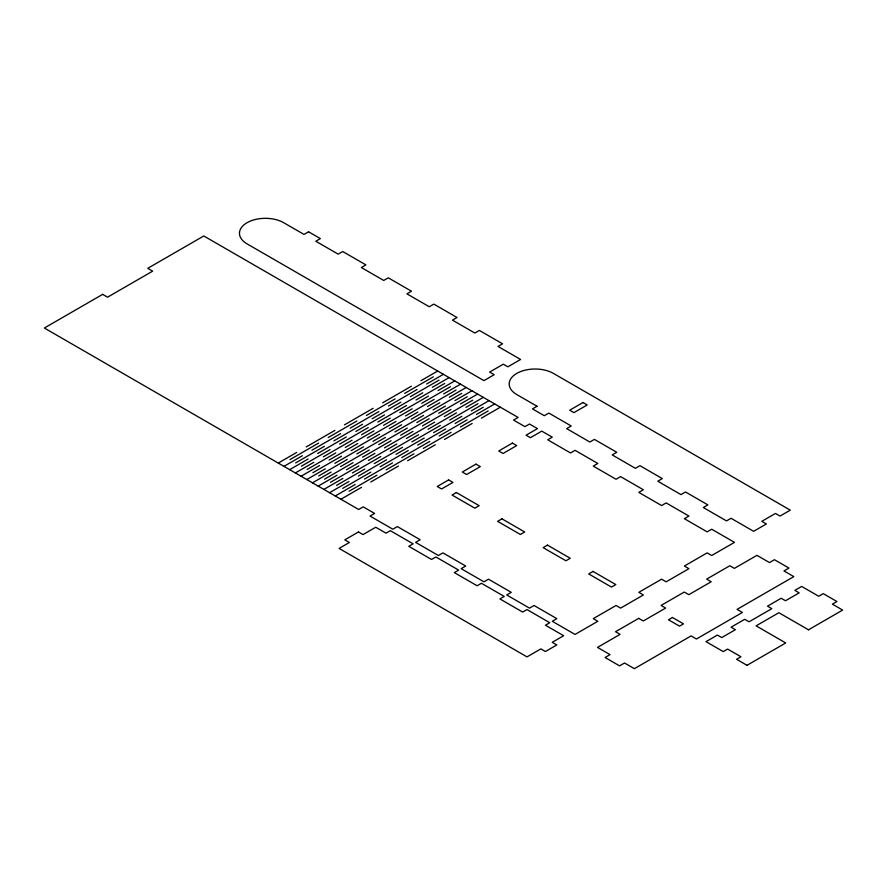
<?xml version="1.0" encoding="UTF-8"?>
<svg xmlns="http://www.w3.org/2000/svg" width="887" height="887" viewBox="0 0 887 887"><rect width="100%" height="100%" fill="white"/><g stroke="black" fill="none" stroke-linecap="round" stroke-linejoin="round"><path stroke-width="1.33" d="M278.263 463.069L296.679 452.437M306.237 446.915L334.909 430.372M344.466 424.851L373.139 408.297M382.696 402.776L411.368 386.222M420.926 380.711L437.701 371.021M289.982 459.599L318.655 443.045M328.201 437.535L356.873 420.981M366.431 415.46L395.103 398.906M404.66 393.385L433.333 376.831M283.962 466.362L302.389 455.73M311.947 450.208L340.619 433.654M350.177 428.144L378.849 411.59M388.406 406.069L417.067 389.515M426.625 384.004L443.4 374.314M295.681 462.892L324.354 446.338M333.911 440.828L362.583 424.274M372.141 418.753L400.813 402.199M410.371 396.677L439.032 380.135M289.672 469.655L308.099 459.022M317.657 453.501L346.318 436.947M355.875 431.437L384.548 414.883M394.105 409.362L422.777 392.808M432.324 387.297L449.099 377.607M301.403 466.185L330.064 449.631M339.621 444.11L368.282 427.567M377.84 422.046L406.512 405.492M416.058 399.982L444.731 383.428M295.371 472.948L313.81 462.304M323.367 456.794L352.028 440.24M361.586 434.73L390.247 418.176M399.804 412.655L428.465 396.112M438.023 390.59L454.809 380.9M307.124 469.456L335.785 452.913M345.331 447.403L373.992 430.849M383.539 425.339L412.2 408.796M421.746 403.286L450.408 386.732M301.07 476.241L319.542 465.575M329.099 460.065L357.749 443.522M367.296 438.012L395.946 421.469M405.492 415.959L434.142 399.416M443.688 393.906L460.508 384.193M312.878 472.716L341.517 456.184M351.064 450.674L379.691 434.142M389.238 428.632L417.877 412.1M427.423 406.59L456.062 390.058M306.78 479.534L325.307 468.835M334.842 463.336L363.47 446.804M373.006 441.294L401.634 424.773M411.169 419.263L439.797 402.742M449.332 397.232L466.218 387.486M318.677 475.964L347.272 459.444M356.807 453.944L385.401 437.435M394.937 431.925L423.542 415.415M433.067 409.916L461.672 393.407M312.479 482.827L331.106 472.072M340.63 466.573L369.214 450.075M378.738 444.575L407.31 428.077M416.835 422.578L445.418 406.08M454.942 400.58L471.917 390.779M324.52 479.168L353.059 462.692M362.572 457.193L391.112 440.717M400.625 435.229L429.175 418.753M438.688 413.253L467.227 396.777M318.178 486.12L336.971 475.277M346.473 469.788L374.968 453.335M384.47 447.846L412.976 431.392M422.478 425.904L450.984 409.45M460.475 403.962L477.616 394.072M330.463 482.317L358.902 465.897M368.382 460.42L396.833 443.999M406.313 438.522L434.763 422.101M444.243 416.624L472.693 400.203M323.877 489.413L342.914 478.426M352.372 472.959L380.767 456.572M390.225 451.106L418.62 434.719M428.077 429.253L456.472 412.854M465.93 407.399L483.315 397.365M336.506 485.411L364.812 469.068M374.247 463.613L402.554 447.281M411.989 441.826L440.296 425.483M449.731 420.039L478.038 403.696M329.565 492.695L348.968 481.497M358.37 476.064L386.599 459.776M396.001 454.344L424.23 438.045M433.632 432.612L461.85 416.325M471.263 410.892L489.003 400.647M342.692 488.393L370.799 472.172M380.168 466.762L408.275 450.541M417.644 445.13L445.74 428.909M455.109 423.498L483.215 407.277M335.253 495.977L355.166 484.479M364.49 479.091L392.475 462.936M401.8 457.559L429.785 441.393M439.12 436.016L467.105 419.85M476.43 414.473L494.691 403.929M349.068 491.265L376.897 475.199M386.167 469.855L413.985 453.789M423.265 448.434L451.084 432.368M460.364 427.013L488.183 410.947M340.918 499.248L361.53 487.34M370.744 482.018L398.407 466.052M407.632 460.73L435.284 444.764M444.509 439.442L472.172 423.465M481.386 418.143L500.346 407.2M747.009 665.328L785.727 642.964L756.101 625.856L778.875 612.706L808.489 629.803M808.489 629.814L842.65 610.079L832.405 604.169L836.951 601.53L823.291 593.647L818.734 596.275L801.671 586.429L794.841 590.365L799.165 592.871L785.505 600.754L781.181 598.259L767.499 606.154L771.823 608.659L749.06 621.798L744.736 619.303L731.065 627.187L735.39 629.692L721.73 637.576L717.406 635.081L706.008 641.656L723.249 651.601L727.628 649.073L740.955 656.768L736.565 659.296L746.987 665.317M102.659 294.362L44.35 328.024L358.67 509.493L363.226 506.865L374.613 513.44L370.056 516.068L392.83 529.217L397.387 526.59L420.161 539.74L415.615 542.367L438.389 555.517L442.946 552.889L465.719 566.039L461.162 568.667L483.936 581.817L488.493 579.189L511.267 592.339L506.721 594.966L529.495 608.127L534.052 605.488L556.825 618.638L552.268 621.277L575.042 634.427L597.827 621.277L593.27 618.638L616.044 605.488L620.601 608.127L643.374 594.966L638.817 592.339L661.602 579.189L666.148 581.817L688.933 568.667L684.376 566.039L707.15 552.889L711.707 555.517L734.48 542.367L711.707 529.217L707.15 531.856L684.376 518.707L688.933 516.068L666.148 502.918L661.602 505.557L638.817 492.407L643.374 489.768L620.601 476.618L616.044 479.257L593.27 466.096L597.827 463.469L575.042 450.319L570.496 452.947L547.711 439.797L552.268 437.169L541.791 431.126L530.404 437.701L526.08 435.195L537.467 428.621L529.495 424.019L524.938 426.647L513.551 420.072L518.108 417.444L203.788 235.975L147.752 268.329L152.653 271.156L107.56 297.189L102.659 294.362M308.554 231.795L304.008 234.423L283.707 222.704A25.911 14.957 0 0 0 247.063 222.704A25.911 14.957 0 0 0 247.063 243.87L483.936 380.623L494.192 374.713L489.635 372.074L503.295 364.191L507.852 366.819L520.591 359.468L498.017 346.44L502.574 343.812L479.379 330.419L474.833 333.046L452.459 320.14L457.016 317.502L433.832 304.119L429.275 306.747L406.911 293.841L411.468 291.202L388.273 277.819L383.727 280.447L361.353 267.541L365.91 264.903L342.726 251.52L338.169 254.148L315.805 241.242L320.362 238.603L308.554 231.795M537.056 406.268L532.499 408.896L544.296 415.715L548.853 413.076L571.217 425.993L566.66 428.621L589.855 442.014L594.412 439.387L616.775 452.292L612.218 454.92L635.402 468.314L639.959 465.686L662.323 478.592L657.777 481.22L680.961 494.613L685.518 491.986L707.881 504.891L703.324 507.519L726.508 520.913L731.065 518.285L753.64 531.313L766.368 523.962L761.811 521.334L775.482 513.44L780.039 516.068L790.284 510.158L553.41 373.394A25.911 14.957 0 0 0 516.766 373.394A25.911 14.957 0 0 0 516.766 394.549L537.056 406.268M358.459 531.967L344.799 539.861L349.356 542.489L339.1 548.41L527.011 656.89L540.882 648.885L545.438 651.513L556.825 644.938L552.268 642.31L563.655 635.735L545.438 625.213L549.763 622.718L526.989 609.569L522.665 612.063L499.88 598.913L504.215 596.419L481.43 583.269L477.106 585.764L454.332 572.614L458.657 570.119L435.883 556.969L431.548 559.464L408.774 546.314L413.109 543.82L390.324 530.67L386 533.165L375.755 527.244L363.016 534.595L358.459 531.967M448.634 479.911L437.247 486.486L441.571 488.981L452.969 482.406L448.634 479.911M475.964 464.134L462.304 472.017L466.629 474.523L480.299 466.629L475.964 464.134M512.409 443.09L498.749 450.984L503.062 453.49L516.733 445.584L512.409 443.09M583.014 402.521L569.698 410.215L573.911 412.643L587.227 404.96L583.014 402.521M456.384 492.529L452.048 495.035L474.833 508.184L479.157 505.679L456.384 492.529M501.931 518.828L497.607 521.334L520.381 534.484L524.705 531.978L501.931 518.828M547.49 545.128L543.154 547.634L565.939 560.784L570.263 558.278L547.49 545.128M593.037 571.428L588.713 573.933L611.487 587.083L615.822 584.588L593.037 571.428M638.718 618.35L615.534 631.732L620.091 634.36L597.516 647.399L610.045 654.628L605.078 657.489L619.558 665.86L624.526 662.988L634.371 668.676L691.106 635.912L696.439 638.995L742.397 612.451L737.064 609.38L793.81 576.617L783.964 570.94L788.931 568.068L774.44 559.708L769.484 562.58L756.955 555.34L734.381 568.379L729.824 565.751L706.64 579.133L711.197 581.761L688.833 594.678L684.276 592.05L661.081 605.433L665.638 608.061L643.275 620.978L638.718 618.35M672.446 617.474L668.465 619.78L679.509 626.155L683.5 623.86L672.446 617.474"/></g></svg>
